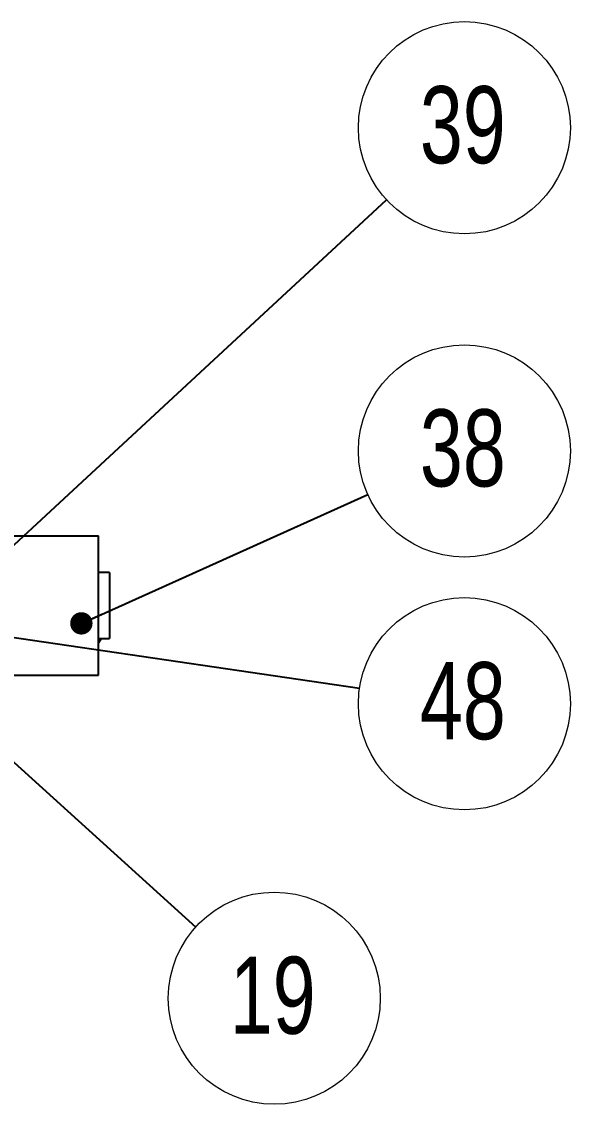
# Model space of a CAD drawing. Header units: millimetres. Extents: x 2 to 418, y 2 to 295.
# Drawn here: x 233.96 to 258.9, y 188.9 to 238.06 of the extents above; entities that cross this region are included whole.
import ezdxf

# ---------------------------------------------------------------- set-up
doc = ezdxf.new("R2010")
doc.units = ezdxf.units.MM
doc.styles.add('SLDTEXTSTYLE0', font='TXT', dxfattribs={"width": 0.75})
doc.dimstyles.new('SLDDIMSTYLE0', dxfattribs={"dimtxt": 0.18, "dimasz": 1.016, "dimexe": 0, "dimexo": 0.0625, "dimgap": 0, "dimtad": 0, "dimtih": 1, "dimtoh": 1, "dimdec": 0, "dimrnd": 1e-09, "dimzin": 0, "dimdsep": 46, "dimtxsty": 'Standard', "dimblk1": 'DOT', "dimblk2": 'DOT', "dimsah": 1, "dimcen": 0.09, "dimadec": 0, "dimazin": 0, "dimtfac": 1.016, "dimtdec": 0, "dimtofl": 0, "dimtmove": 0, "dimatfit": 3, "dimldrblk": 'DOT', "dimfxl": 1, "dimfrac": 2, "dimtolj": 1, "dimtzin": 0, "dimarcsym": 0})
doc.dimstyles.new('SLDDIMSTYLE1', dxfattribs={"dimtxt": 0.18, "dimasz": 3.302, "dimexe": 0, "dimexo": 0.0625, "dimgap": 0, "dimtad": 0, "dimtih": 1, "dimtoh": 1, "dimdec": 0, "dimrnd": 1e-09, "dimzin": 0, "dimdsep": 46, "dimtxsty": 'Standard', "dimsah": 1, "dimcen": 0.09, "dimadec": 0, "dimazin": 0, "dimtfac": 3.302, "dimtdec": 0, "dimtofl": 0, "dimtmove": 0, "dimatfit": 3, "dimfxl": 1, "dimfrac": 2, "dimtolj": 1, "dimtzin": 0, "dimarcsym": 0})

# ---------------------------------------------------------------- blocks, each defined once
blk = doc.blocks.new('SW_NOTE_43')
at = {"color": 0, "linetype": 'Continuous', "lineweight": 0}
blk.add_circle((3.572, -3.232), 4.817, dxfattribs=at)
at = {"color": 0, "linetype": 'Continuous', "lineweight": 0, "insert": (3.501, -1.345), "char_height": 3.5, "attachment_point": 2, "style": 'SLDTEXTSTYLE0'}
blk.add_mtext('19', dxfattribs=at)
blk = doc.blocks.new('SW_NOTE_44')
at = {"color": 0, "linetype": 'Continuous', "lineweight": 0}
blk.add_circle((4.766, -0.701), 4.817, dxfattribs=at)
at = {"color": 0, "linetype": 'Continuous', "lineweight": 0, "insert": (4.696, 1.187), "char_height": 3.5, "attachment_point": 2, "style": 'SLDTEXTSTYLE0'}
blk.add_mtext('48', dxfattribs=at)
blk = doc.blocks.new('SW_NOTE_46')
at = {"color": 0, "linetype": 'Continuous', "lineweight": 0}
blk.add_circle((4.393, 1.976), 4.817, dxfattribs=at)
at = {"color": 0, "linetype": 'Continuous', "lineweight": 0, "insert": (4.323, 3.864), "char_height": 3.5, "attachment_point": 2, "style": 'SLDTEXTSTYLE0'}
blk.add_mtext('38', dxfattribs=at)
blk = doc.blocks.new('_Dot')
at = {"color": 0, "linetype": 'ByBlock', "lineweight": -2}
blk.add_line((-0.5, 0), (-1, 0), dxfattribs=at)
at = {"color": 0, "linetype": 'ByBlock', "const_width": 0.5}
blk.add_lwpolyline([(-0.25, 0, 1), (0.25, 0, 1)], format="xyb", close=True, dxfattribs=at)
blk = doc.blocks.new('SW_NOTE_47')
at = {"color": 0, "linetype": 'Continuous', "lineweight": 0}
blk.add_circle((3.536, 3.272), 4.817, dxfattribs=at)
at = {"color": 0, "linetype": 'Continuous', "lineweight": 0, "insert": (3.465, 5.16), "char_height": 3.5, "attachment_point": 2, "style": 'SLDTEXTSTYLE0'}
blk.add_mtext('39', dxfattribs=at)

msp = doc.modelspace()

# ---------------------------------------------------------------- linework, layer by layer
at = {"color": 7, "linetype": 'Continuous', "lineweight": 25}
for p, q in [((233.258819, 214.722227), (237.458821, 214.722227)), ((237.458821, 208.382227), (237.458821, 214.722227)), ((237.95882, 213.052227), (237.458821, 213.052227)), ((237.95882, 213.052227), (237.95882, 210.052227)), ((237.458821, 210.052227), (237.95882, 210.052227)), ((237.576152, 210.052227), (237.458821, 209.855577)), ((233.258819, 208.382227), (237.458821, 208.382227))]:
    msp.add_line(p, q, dxfattribs=at)

# ---------------------------------------------------------------- block references
at = {"color": 7, "linetype": 'Continuous', "lineweight": 0}
for name, p in [('SW_NOTE_47', (250.547177, 229.974266)), ('SW_NOTE_46', (249.689496, 216.595538)), ('SW_NOTE_44', (249.316826, 207.793482)), ('SW_NOTE_43', (241.872017, 196.952055))]:
    msp.add_blockref(name, p, dxfattribs=at)

# ---------------------------------------------------------------- leaders
for points, dimstyle in [([(230.539914, 211.459363), (250.547177, 229.974266)], 'SLDDIMSTYLE0'), ([(236.676482, 210.742339), (249.689496, 216.595538)], 'SLDDIMSTYLE0'), ([(227.61882, 210.985472), (249.316826, 207.793482)], 'SLDDIMSTYLE1'), ([(226.55882, 210.810624), (241.872017, 196.952055)], 'SLDDIMSTYLE1')]:
    msp.add_leader(points, dimstyle=dimstyle, dxfattribs=at)

doc.saveas('drawing.dxf')
